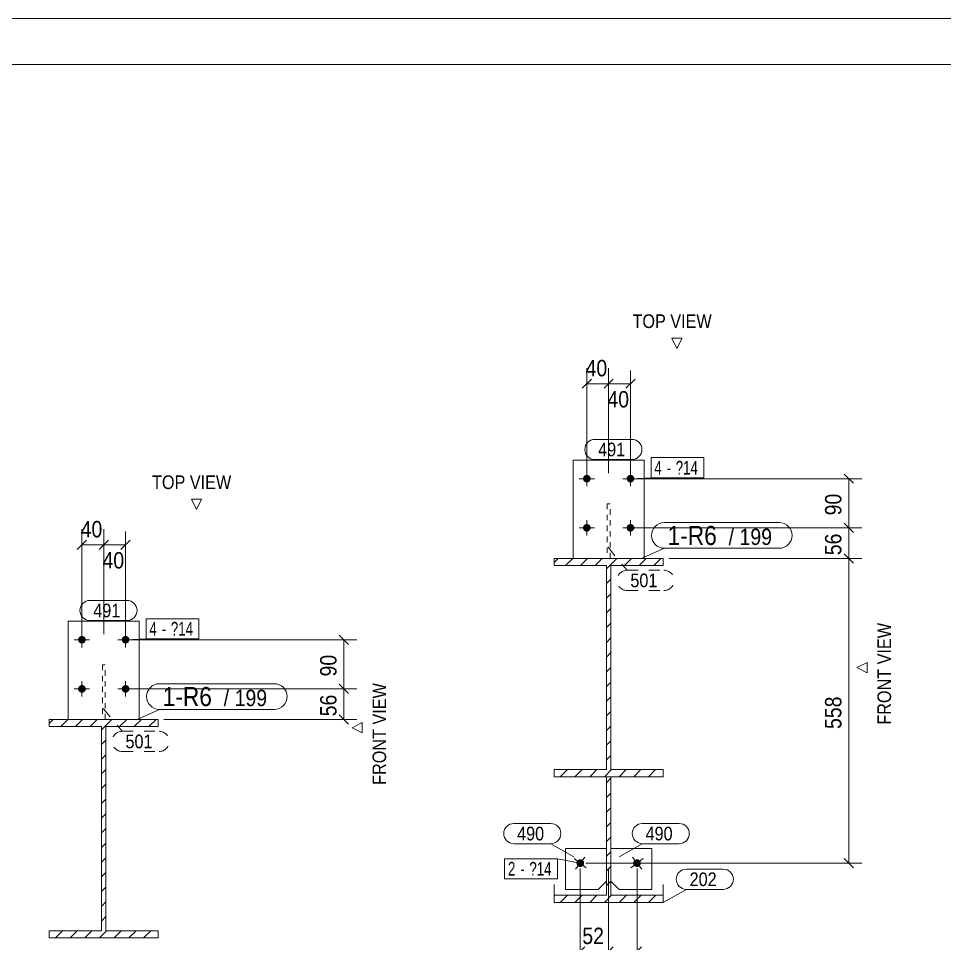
# Model space of a CAD drawing. Header units: millimetres. Extents: x 2 to 1174, y 1 to 825.
# Drawn here: x 275.6 to 445.3, y 91.3 to 260.7 of the extents above; entities that cross this region are included whole.
import ezdxf

# ---------------------------------------------------------------- set-up
doc = ezdxf.new("R2010")
doc.units = ezdxf.units.MM
for name, pattern in [('XKITLINE00', [0]), ('XKITLINE01', [4, 1, -1, 1, -1]), ('XKITLINE02', [4, 2, -2])]:
    doc.linetypes.add(name, pattern=pattern)
for name, color, linetype, lineweight in [('Bolt', 3, 'Continuous', 0), ('BoltMark', 7, 'Continuous', 0), ('Dimensions', 7, 'Continuous', 0), ('OtherObjectType', 7, 'Continuous', 0), ('Part', 2, 'Continuous', 0), ('PartMark', 7, 'Continuous', 0)]:
    doc.layers.add(name, color=color, linetype=linetype, lineweight=lineweight)
doc.styles.add('ARIAL', font='ARIAL.TTF')
doc.styles.add('ARIAL_NARROW', font='ARIALN.TTF')

# ---------------------------------------------------------------- blocks, each defined once
blk = doc.blocks.new('*A1')
at = {"layer": 'Part', "color": 7, "linetype": 'XKITLINE00', "lineweight": 0}
for p, q in [((281.26, 131.59), (281.99, 132.32)), ((283.38, 131.02), (284.68, 132.32)), ((286.07, 131.02), (287.37, 132.32)), ((288.77, 131.02), (290.07, 132.32)), ((290.86, 130.41), (292.76, 132.32)), ((294.16, 131.02), (295.46, 132.32)), ((296.85, 131.02), (298.15, 132.32)), ((299.55, 131.02), (300.85, 132.32)), ((290.86, 127.72), (291.66, 128.52)), ((290.86, 125.02), (291.66, 125.82)), ((290.86, 122.33), (291.66, 123.13)), ((290.86, 119.64), (291.66, 120.44)), ((290.86, 116.94), (291.66, 117.74)), ((290.86, 114.25), (291.66, 115.05)), ((290.86, 111.55), (291.66, 112.35)), ((290.86, 108.86), (291.66, 109.66)), ((290.86, 106.16), (291.66, 106.96)), ((290.86, 103.47), (291.66, 104.27)), ((290.86, 100.78), (291.66, 101.58)), ((290.86, 98.08), (291.66, 98.88)), ((290.86, 95.39), (291.66, 96.19)), ((282.4, 92.32), (283.7, 93.62)), ((285.09, 92.32), (286.39, 93.62)), ((287.79, 92.32), (289.09, 93.62)), ((290.48, 92.32), (291.78, 93.62)), ((293.17, 92.32), (294.47, 93.62)), ((295.87, 92.32), (297.17, 93.62)), ((298.56, 92.32), (299.86, 93.62))]:
    blk.add_line(p, q, dxfattribs=at)
blk = doc.blocks.new('*A4')
at = {"layer": 'Part', "color": 7, "linetype": 'XKITLINE00', "lineweight": 0}
for p, q in [((373.79, 161.09), (374.52, 161.82)), ((375.91, 160.52), (377.21, 161.82)), ((378.6, 160.52), (379.9, 161.82)), ((381.3, 160.52), (382.6, 161.82)), ((383.39, 159.92), (385.29, 161.82)), ((386.69, 160.52), (387.99, 161.82)), ((389.38, 160.52), (390.68, 161.82)), ((392.08, 160.52), (393.38, 161.82)), ((383.39, 157.22), (384.19, 158.02)), ((383.39, 154.53), (384.19, 155.33)), ((383.39, 151.83), (384.19, 152.63)), ((383.39, 149.14), (384.19, 149.94)), ((383.39, 146.44), (384.19, 147.24)), ((383.39, 143.75), (384.19, 144.55)), ((383.39, 141.06), (384.19, 141.86)), ((383.39, 138.36), (384.19, 139.16)), ((383.39, 135.67), (384.19, 136.47)), ((383.39, 132.97), (384.19, 133.77)), ((383.39, 130.28), (384.19, 131.08)), ((383.39, 127.59), (384.19, 128.39)), ((383.39, 124.89), (384.19, 125.69)), ((374.93, 121.82), (376.23, 123.12)), ((377.62, 121.82), (378.92, 123.12)), ((380.32, 121.82), (381.62, 123.12)), ((383.01, 121.82), (384.31, 123.12)), ((385.7, 121.82), (387, 123.12)), ((388.4, 121.82), (389.7, 123.12)), ((391.09, 121.82), (392.39, 123.12))]:
    blk.add_line(p, q, dxfattribs=at)
blk = doc.blocks.new('*A5')
at = {"layer": 'Part', "color": 7, "linetype": 'XKITLINE00', "lineweight": 0}
for p, q in [((383.39, 120.73), (384.19, 121.53)), ((383.39, 118.04), (384.19, 118.84)), ((383.39, 115.34), (384.19, 116.14)), ((383.39, 112.65), (384.19, 113.45)), ((383.39, 109.95), (384.19, 110.75)), ((383.39, 107.26), (384.19, 108.06)), ((383.39, 104.57), (384.19, 105.37)), ((383.39, 101.87), (384.19, 102.67)), ((374.93, 98.8), (376.25, 100.12)), ((377.62, 98.8), (378.95, 100.12)), ((380.32, 98.8), (381.64, 100.12)), ((383.01, 98.8), (384.33, 100.12)), ((385.7, 98.8), (387.03, 100.12)), ((388.4, 98.8), (389.72, 100.12)), ((391.09, 98.8), (392.42, 100.12))]:
    blk.add_line(p, q, dxfattribs=at)
blk = doc.blocks.new('*A158')
at = {"layer": 'Bolt'}
for points in [[(287.96, 146.88), (287.95, 146.85), (287.95, 146.82), (287.94, 146.78), (287.94, 146.75), (287.93, 146.72), (287.92, 146.68), (287.9, 146.65), (287.89, 146.62), (287.87, 146.59), (287.86, 146.56), (287.84, 146.53), (287.82, 146.5), (287.8, 146.47), (287.78, 146.45), (287.75, 146.42), (287.73, 146.4), (287.7, 146.38), (287.67, 146.36), (287.65, 146.34), (287.62, 146.32), (287.59, 146.3), (287.56, 146.29), (287.52, 146.27), (287.49, 146.26), (287.46, 146.25), (287.43, 146.24), (287.39, 146.23), (287.36, 146.23), (287.32, 146.22), (287.29, 146.22), (287.26, 146.22), (287.22, 146.22), (287.19, 146.22), (287.15, 146.23), (287.12, 146.23), (287.09, 146.24), (287.05, 146.25), (287.02, 146.26), (286.99, 146.27), (286.96, 146.29), (286.93, 146.3), (286.9, 146.32), (286.87, 146.34), (286.84, 146.36), (286.81, 146.38), (286.79, 146.4), (286.76, 146.42), (286.74, 146.45), (286.72, 146.47), (286.69, 146.5), (286.67, 146.53), (286.66, 146.56), (286.64, 146.59), (286.62, 146.62), (286.61, 146.65), (286.6, 146.68), (286.59, 146.72), (286.58, 146.75), (286.57, 146.78), (286.56, 146.82), (286.56, 146.85), (286.56, 146.88), (286.56, 146.92), (286.56, 146.95), (286.56, 146.99), (286.56, 147.02), (286.57, 147.05), (286.58, 147.09), (286.59, 147.12), (286.6, 147.15), (286.61, 147.19), (286.62, 147.22), (286.64, 147.25), (286.66, 147.28), (286.67, 147.31), (286.69, 147.34), (286.72, 147.36), (286.74, 147.39), (286.76, 147.41), (286.79, 147.44), (286.81, 147.46), (286.84, 147.48), (286.87, 147.5), (286.9, 147.52), (286.93, 147.54), (286.96, 147.55), (286.99, 147.56), (287.02, 147.58), (287.05, 147.59), (287.09, 147.6), (287.12, 147.6), (287.15, 147.61), (287.19, 147.61), (287.22, 147.62), (287.26, 147.62), (287.29, 147.62), (287.32, 147.61), (287.36, 147.61), (287.39, 147.6), (287.43, 147.6), (287.46, 147.59), (287.49, 147.58), (287.52, 147.56), (287.56, 147.55), (287.59, 147.54), (287.62, 147.52), (287.65, 147.5), (287.67, 147.48), (287.7, 147.46), (287.73, 147.44), (287.75, 147.41), (287.78, 147.39), (287.8, 147.36), (287.82, 147.34), (287.84, 147.31), (287.86, 147.28), (287.87, 147.25), (287.89, 147.22), (287.9, 147.19), (287.92, 147.15), (287.93, 147.12), (287.94, 147.09), (287.94, 147.05), (287.95, 147.02), (287.95, 146.99), (287.96, 146.95), (287.96, 146.92)], [(295.96, 146.88), (295.95, 146.85), (295.95, 146.82), (295.94, 146.78), (295.94, 146.75), (295.93, 146.72), (295.92, 146.68), (295.9, 146.65), (295.89, 146.62), (295.87, 146.59), (295.86, 146.56), (295.84, 146.53), (295.82, 146.5), (295.8, 146.47), (295.78, 146.45), (295.75, 146.42), (295.73, 146.4), (295.7, 146.38), (295.67, 146.36), (295.65, 146.34), (295.62, 146.32), (295.59, 146.3), (295.56, 146.29), (295.52, 146.27), (295.49, 146.26), (295.46, 146.25), (295.43, 146.24), (295.39, 146.23), (295.36, 146.23), (295.32, 146.22), (295.29, 146.22), (295.26, 146.22), (295.22, 146.22), (295.19, 146.22), (295.15, 146.23), (295.12, 146.23), (295.09, 146.24), (295.05, 146.25), (295.02, 146.26), (294.99, 146.27), (294.96, 146.29), (294.93, 146.3), (294.9, 146.32), (294.87, 146.34), (294.84, 146.36), (294.81, 146.38), (294.79, 146.4), (294.76, 146.42), (294.74, 146.45), (294.72, 146.47), (294.69, 146.5), (294.67, 146.53), (294.66, 146.56), (294.64, 146.59), (294.62, 146.62), (294.61, 146.65), (294.6, 146.68), (294.59, 146.72), (294.58, 146.75), (294.57, 146.78), (294.56, 146.82), (294.56, 146.85), (294.56, 146.88), (294.56, 146.92), (294.56, 146.95), (294.56, 146.99), (294.56, 147.02), (294.57, 147.05), (294.58, 147.09), (294.59, 147.12), (294.6, 147.15), (294.61, 147.19), (294.62, 147.22), (294.64, 147.25), (294.66, 147.28), (294.67, 147.31), (294.69, 147.34), (294.72, 147.36), (294.74, 147.39), (294.76, 147.41), (294.79, 147.44), (294.81, 147.46), (294.84, 147.48), (294.87, 147.5), (294.9, 147.52), (294.93, 147.54), (294.96, 147.55), (294.99, 147.56), (295.02, 147.58), (295.05, 147.59), (295.09, 147.6), (295.12, 147.6), (295.15, 147.61), (295.19, 147.61), (295.22, 147.62), (295.26, 147.62), (295.29, 147.62), (295.32, 147.61), (295.36, 147.61), (295.39, 147.6), (295.43, 147.6), (295.46, 147.59), (295.49, 147.58), (295.52, 147.56), (295.56, 147.55), (295.59, 147.54), (295.62, 147.52), (295.65, 147.5), (295.67, 147.48), (295.7, 147.46), (295.73, 147.44), (295.75, 147.41), (295.78, 147.39), (295.8, 147.36), (295.82, 147.34), (295.84, 147.31), (295.86, 147.28), (295.87, 147.25), (295.89, 147.22), (295.9, 147.19), (295.92, 147.15), (295.93, 147.12), (295.94, 147.09), (295.94, 147.05), (295.95, 147.02), (295.95, 146.99), (295.96, 146.95), (295.96, 146.92)], [(287.96, 137.88), (287.95, 137.85), (287.95, 137.82), (287.94, 137.78), (287.94, 137.75), (287.93, 137.72), (287.92, 137.68), (287.9, 137.65), (287.89, 137.62), (287.87, 137.59), (287.86, 137.56), (287.84, 137.53), (287.82, 137.5), (287.8, 137.47), (287.78, 137.45), (287.75, 137.42), (287.73, 137.4), (287.7, 137.38), (287.67, 137.36), (287.65, 137.34), (287.62, 137.32), (287.59, 137.3), (287.56, 137.29), (287.52, 137.27), (287.49, 137.26), (287.46, 137.25), (287.43, 137.24), (287.39, 137.23), (287.36, 137.23), (287.32, 137.22), (287.29, 137.22), (287.26, 137.22), (287.22, 137.22), (287.19, 137.22), (287.15, 137.23), (287.12, 137.23), (287.09, 137.24), (287.05, 137.25), (287.02, 137.26), (286.99, 137.27), (286.96, 137.29), (286.93, 137.3), (286.9, 137.32), (286.87, 137.34), (286.84, 137.36), (286.81, 137.38), (286.79, 137.4), (286.76, 137.42), (286.74, 137.45), (286.72, 137.47), (286.69, 137.5), (286.67, 137.53), (286.66, 137.56), (286.64, 137.59), (286.62, 137.62), (286.61, 137.65), (286.6, 137.68), (286.59, 137.72), (286.58, 137.75), (286.57, 137.78), (286.56, 137.82), (286.56, 137.85), (286.56, 137.88), (286.56, 137.92), (286.56, 137.95), (286.56, 137.99), (286.56, 138.02), (286.57, 138.05), (286.58, 138.09), (286.59, 138.12), (286.6, 138.15), (286.61, 138.19), (286.62, 138.22), (286.64, 138.25), (286.66, 138.28), (286.67, 138.31), (286.69, 138.34), (286.72, 138.36), (286.74, 138.39), (286.76, 138.41), (286.79, 138.44), (286.81, 138.46), (286.84, 138.48), (286.87, 138.5), (286.9, 138.52), (286.93, 138.54), (286.96, 138.55), (286.99, 138.56), (287.02, 138.58), (287.05, 138.59), (287.09, 138.6), (287.12, 138.6), (287.15, 138.61), (287.19, 138.61), (287.22, 138.62), (287.26, 138.62), (287.29, 138.62), (287.32, 138.61), (287.36, 138.61), (287.39, 138.6), (287.43, 138.6), (287.46, 138.59), (287.49, 138.58), (287.52, 138.56), (287.56, 138.55), (287.59, 138.54), (287.62, 138.52), (287.65, 138.5), (287.67, 138.48), (287.7, 138.46), (287.73, 138.44), (287.75, 138.41), (287.78, 138.39), (287.8, 138.36), (287.82, 138.34), (287.84, 138.31), (287.86, 138.28), (287.87, 138.25), (287.89, 138.22), (287.9, 138.19), (287.92, 138.15), (287.93, 138.12), (287.94, 138.09), (287.94, 138.05), (287.95, 138.02), (287.95, 137.99), (287.96, 137.95), (287.96, 137.92)], [(295.96, 137.88), (295.95, 137.85), (295.95, 137.82), (295.94, 137.78), (295.94, 137.75), (295.93, 137.72), (295.92, 137.68), (295.9, 137.65), (295.89, 137.62), (295.87, 137.59), (295.86, 137.56), (295.84, 137.53), (295.82, 137.5), (295.8, 137.47), (295.78, 137.45), (295.75, 137.42), (295.73, 137.4), (295.7, 137.38), (295.67, 137.36), (295.65, 137.34), (295.62, 137.32), (295.59, 137.3), (295.56, 137.29), (295.52, 137.27), (295.49, 137.26), (295.46, 137.25), (295.43, 137.24), (295.39, 137.23), (295.36, 137.23), (295.32, 137.22), (295.29, 137.22), (295.26, 137.22), (295.22, 137.22), (295.19, 137.22), (295.15, 137.23), (295.12, 137.23), (295.09, 137.24), (295.05, 137.25), (295.02, 137.26), (294.99, 137.27), (294.96, 137.29), (294.93, 137.3), (294.9, 137.32), (294.87, 137.34), (294.84, 137.36), (294.81, 137.38), (294.79, 137.4), (294.76, 137.42), (294.74, 137.45), (294.72, 137.47), (294.69, 137.5), (294.67, 137.53), (294.66, 137.56), (294.64, 137.59), (294.62, 137.62), (294.61, 137.65), (294.6, 137.68), (294.59, 137.72), (294.58, 137.75), (294.57, 137.78), (294.56, 137.82), (294.56, 137.85), (294.56, 137.88), (294.56, 137.92), (294.56, 137.95), (294.56, 137.99), (294.56, 138.02), (294.57, 138.05), (294.58, 138.09), (294.59, 138.12), (294.6, 138.15), (294.61, 138.19), (294.62, 138.22), (294.64, 138.25), (294.66, 138.28), (294.67, 138.31), (294.69, 138.34), (294.72, 138.36), (294.74, 138.39), (294.76, 138.41), (294.79, 138.44), (294.81, 138.46), (294.84, 138.48), (294.87, 138.5), (294.9, 138.52), (294.93, 138.54), (294.96, 138.55), (294.99, 138.56), (295.02, 138.58), (295.05, 138.59), (295.09, 138.6), (295.12, 138.6), (295.15, 138.61), (295.19, 138.61), (295.22, 138.62), (295.26, 138.62), (295.29, 138.62), (295.32, 138.61), (295.36, 138.61), (295.39, 138.6), (295.43, 138.6), (295.46, 138.59), (295.49, 138.58), (295.52, 138.56), (295.56, 138.55), (295.59, 138.54), (295.62, 138.52), (295.65, 138.5), (295.67, 138.48), (295.7, 138.46), (295.73, 138.44), (295.75, 138.41), (295.78, 138.39), (295.8, 138.36), (295.82, 138.34), (295.84, 138.31), (295.86, 138.28), (295.87, 138.25), (295.89, 138.22), (295.9, 138.19), (295.92, 138.15), (295.93, 138.12), (295.94, 138.09), (295.94, 138.05), (295.95, 138.02), (295.95, 137.99), (295.96, 137.95), (295.96, 137.92)]]:
    blk.add_hatch(color=3, dxfattribs=at).paths.add_polyline_path(points, flags=17)
at = {"layer": 'Bolt', "color": 3, "linetype": 'XKITLINE00', "lineweight": 0}
for p, q in [((287.26, 148.32), (287.26, 145.52)), ((295.26, 148.32), (295.26, 145.52)), ((288.66, 146.92), (285.86, 146.92)), ((296.66, 146.92), (293.86, 146.92)), ((287.26, 139.32), (287.26, 136.52)), ((295.26, 139.32), (295.26, 136.52)), ((288.66, 137.92), (285.86, 137.92)), ((296.66, 137.92), (293.86, 137.92))]:
    blk.add_line(p, q, dxfattribs=at)
blk = doc.blocks.new('*A159')
at = {"layer": 'Part', "color": 2, "linetype": 'XKITLINE00', "lineweight": 0}
for p, q in [((281.26, 131.02), (281.26, 132.32)), ((281.26, 132.32), (301.26, 132.32)), ((290.86, 131.02), (281.26, 131.02)), ((290.86, 93.62), (290.86, 131.02)), ((301.26, 131.02), (291.66, 131.02)), ((291.66, 131.02), (291.66, 93.62)), ((301.26, 132.32), (301.26, 131.02)), ((281.26, 92.32), (281.26, 93.62)), ((281.26, 93.62), (290.86, 93.62)), ((291.66, 93.62), (301.26, 93.62)), ((301.26, 93.62), (301.26, 92.32)), ((301.26, 92.32), (281.26, 92.32))]:
    blk.add_line(p, q, dxfattribs=at)
blk = doc.blocks.new('*A160')
at = {"layer": 'Part', "color": 7, "linetype": 'XKITLINE01', "lineweight": 0}
for p, q in [((291.51, 142.32), (291.01, 142.32)), ((291.01, 142.32), (291.01, 132.32)), ((291.51, 132.32), (291.51, 142.32)), ((291.01, 132.32), (291.51, 132.32))]:
    blk.add_line(p, q, dxfattribs=at)
blk = doc.blocks.new('*A161')
at = {"layer": 'Part', "color": 2, "linetype": 'XKITLINE00', "lineweight": 0}
for p, q in [((284.76, 132.32), (284.76, 150.32)), ((284.76, 150.32), (297.76, 150.32)), ((297.76, 150.32), (297.76, 132.32))]:
    blk.add_line(p, q, dxfattribs=at)
at = {"layer": 'Part', "color": 7, "linetype": 'XKITLINE01', "lineweight": 0}
blk.add_line((297.76, 132.32), (284.76, 132.32), dxfattribs=at)
blk = doc.blocks.new('*A178')
at = {"layer": 'Bolt'}
blk.add_hatch(color=3, dxfattribs=at).paths.add_polyline_path([(378.13, 105.46), (378.1, 105.49), (378.08, 105.51), (378.06, 105.54), (378.04, 105.56), (378.01, 105.59), (378, 105.62), (377.98, 105.65), (377.96, 105.68), (377.95, 105.71), (377.93, 105.74), (377.92, 105.77), (377.91, 105.81), (377.9, 105.84), (377.9, 105.87), (377.89, 105.91), (377.89, 105.94), (377.89, 105.98), (377.89, 106.01), (377.89, 106.04), (377.89, 106.08), (377.9, 106.11), (377.9, 106.15), (377.91, 106.18), (377.92, 106.21), (377.93, 106.24), (377.95, 106.28), (377.96, 106.31), (377.98, 106.34), (377.99, 106.37), (378.01, 106.4), (378.03, 106.42), (378.06, 106.45), (378.08, 106.48), (378.1, 106.5), (378.13, 106.52), (378.15, 106.54), (378.18, 106.57), (378.21, 106.58), (378.24, 106.6), (378.27, 106.62), (378.3, 106.63), (378.33, 106.65), (378.37, 106.66), (378.4, 106.67), (378.43, 106.68), (378.47, 106.68), (378.5, 106.69), (378.53, 106.69), (378.57, 106.69), (378.6, 106.69), (378.64, 106.69), (378.67, 106.69), (378.7, 106.68), (378.74, 106.68), (378.77, 106.67), (378.8, 106.66), (378.84, 106.65), (378.87, 106.63), (378.9, 106.62), (378.93, 106.6), (378.96, 106.59), (378.99, 106.57), (379.02, 106.55), (379.04, 106.52), (379.07, 106.5), (379.09, 106.48), (379.12, 106.45), (379.14, 106.43), (379.16, 106.4), (379.18, 106.37), (379.19, 106.34), (379.21, 106.31), (379.23, 106.28), (379.24, 106.25), (379.25, 106.21), (379.26, 106.18), (379.27, 106.15), (379.28, 106.11), (379.28, 106.08), (379.28, 106.05), (379.29, 106.01), (379.29, 105.98), (379.28, 105.94), (379.28, 105.91), (379.28, 105.88), (379.27, 105.84), (379.26, 105.81), (379.25, 105.78), (379.24, 105.74), (379.23, 105.71), (379.21, 105.68), (379.2, 105.65), (379.18, 105.62), (379.16, 105.59), (379.14, 105.56), (379.12, 105.54), (379.09, 105.51), (379.07, 105.49), (379.04, 105.46), (379.02, 105.44), (378.99, 105.42), (378.96, 105.4), (378.93, 105.39), (378.9, 105.37), (378.87, 105.35), (378.84, 105.34), (378.81, 105.33), (378.77, 105.32), (378.74, 105.31), (378.71, 105.3), (378.67, 105.3), (378.64, 105.3), (378.6, 105.29), (378.57, 105.29), (378.54, 105.3), (378.5, 105.3), (378.47, 105.3), (378.43, 105.31), (378.4, 105.32), (378.37, 105.33), (378.34, 105.34), (378.3, 105.35), (378.27, 105.37), (378.24, 105.38), (378.21, 105.4), (378.18, 105.42), (378.16, 105.44)], flags=17)
at = {"layer": 'Bolt', "color": 3, "linetype": 'XKITLINE00', "lineweight": 0}
for p, q in [((377.73, 104.89), (379.45, 107.1)), ((379.69, 105.13), (377.48, 106.85))]:
    blk.add_line(p, q, dxfattribs=at)
blk = doc.blocks.new('*A179')
at = {"layer": 'Bolt'}
blk.add_hatch(color=3, dxfattribs=at).paths.add_polyline_path([(388.58, 106.57), (388.61, 106.59), (388.64, 106.6), (388.67, 106.62), (388.7, 106.63), (388.74, 106.65), (388.77, 106.66), (388.8, 106.67), (388.83, 106.68), (388.87, 106.68), (388.9, 106.69), (388.94, 106.69), (388.97, 106.69), (389, 106.69), (389.04, 106.69), (389.07, 106.69), (389.11, 106.68), (389.14, 106.68), (389.17, 106.67), (389.21, 106.66), (389.24, 106.65), (389.27, 106.63), (389.3, 106.62), (389.33, 106.6), (389.36, 106.58), (389.39, 106.57), (389.42, 106.54), (389.44, 106.52), (389.47, 106.5), (389.49, 106.48), (389.52, 106.45), (389.54, 106.42), (389.56, 106.4), (389.58, 106.37), (389.6, 106.34), (389.61, 106.31), (389.63, 106.28), (389.64, 106.24), (389.65, 106.21), (389.66, 106.18), (389.67, 106.15), (389.68, 106.11), (389.68, 106.08), (389.68, 106.04), (389.69, 106.01), (389.69, 105.98), (389.68, 105.94), (389.68, 105.91), (389.68, 105.87), (389.67, 105.84), (389.66, 105.81), (389.65, 105.77), (389.64, 105.74), (389.63, 105.71), (389.61, 105.68), (389.59, 105.65), (389.58, 105.62), (389.56, 105.59), (389.54, 105.56), (389.52, 105.54), (389.49, 105.51), (389.47, 105.49), (389.44, 105.46), (389.42, 105.44), (389.39, 105.42), (389.36, 105.4), (389.33, 105.38), (389.3, 105.37), (389.27, 105.35), (389.24, 105.34), (389.2, 105.33), (389.17, 105.32), (389.14, 105.31), (389.1, 105.3), (389.07, 105.3), (389.04, 105.3), (389, 105.29), (388.97, 105.29), (388.93, 105.3), (388.9, 105.3), (388.87, 105.3), (388.83, 105.31), (388.8, 105.32), (388.77, 105.33), (388.73, 105.34), (388.7, 105.35), (388.67, 105.37), (388.64, 105.39), (388.61, 105.4), (388.58, 105.42), (388.55, 105.44), (388.53, 105.46), (388.5, 105.49), (388.48, 105.51), (388.46, 105.54), (388.43, 105.56), (388.41, 105.59), (388.39, 105.62), (388.38, 105.65), (388.36, 105.68), (388.35, 105.71), (388.33, 105.74), (388.32, 105.78), (388.31, 105.81), (388.3, 105.84), (388.3, 105.88), (388.29, 105.91), (388.29, 105.94), (388.29, 105.98), (388.29, 106.01), (388.29, 106.05), (388.29, 106.08), (388.3, 106.11), (388.3, 106.15), (388.31, 106.18), (388.32, 106.21), (388.33, 106.25), (388.35, 106.28), (388.36, 106.31), (388.38, 106.34), (388.4, 106.37), (388.41, 106.4), (388.44, 106.43), (388.46, 106.45), (388.48, 106.48), (388.5, 106.5), (388.53, 106.52), (388.56, 106.55)], flags=17)
at = {"layer": 'Bolt', "color": 3, "linetype": 'XKITLINE00', "lineweight": 0}
for p, q in [((388.13, 107.1), (389.85, 104.89)), ((387.88, 105.13), (390.09, 106.85))]:
    blk.add_line(p, q, dxfattribs=at)
blk = doc.blocks.new('*A180')
at = {"layer": 'Bolt'}
for points in [[(380.49, 176.39), (380.48, 176.35), (380.48, 176.32), (380.47, 176.29), (380.47, 176.25), (380.46, 176.22), (380.45, 176.19), (380.43, 176.15), (380.42, 176.12), (380.4, 176.09), (380.39, 176.06), (380.37, 176.03), (380.35, 176), (380.33, 175.98), (380.3, 175.95), (380.28, 175.93), (380.26, 175.9), (380.23, 175.88), (380.2, 175.86), (380.18, 175.84), (380.15, 175.82), (380.12, 175.8), (380.09, 175.79), (380.05, 175.78), (380.02, 175.76), (379.99, 175.75), (379.96, 175.74), (379.92, 175.74), (379.89, 175.73), (379.85, 175.73), (379.82, 175.72), (379.79, 175.72), (379.75, 175.72), (379.72, 175.73), (379.68, 175.73), (379.65, 175.74), (379.62, 175.74), (379.58, 175.75), (379.55, 175.76), (379.52, 175.78), (379.49, 175.79), (379.46, 175.8), (379.43, 175.82), (379.4, 175.84), (379.37, 175.86), (379.34, 175.88), (379.32, 175.9), (379.29, 175.93), (379.27, 175.95), (379.25, 175.98), (379.22, 176), (379.2, 176.03), (379.19, 176.06), (379.17, 176.09), (379.15, 176.12), (379.14, 176.15), (379.13, 176.19), (379.12, 176.22), (379.11, 176.25), (379.1, 176.29), (379.09, 176.32), (379.09, 176.35), (379.09, 176.39), (379.09, 176.42), (379.09, 176.46), (379.09, 176.49), (379.09, 176.52), (379.1, 176.56), (379.11, 176.59), (379.12, 176.63), (379.13, 176.66), (379.14, 176.69), (379.15, 176.72), (379.17, 176.75), (379.19, 176.78), (379.2, 176.81), (379.22, 176.84), (379.25, 176.87), (379.27, 176.89), (379.29, 176.92), (379.32, 176.94), (379.34, 176.96), (379.37, 176.98), (379.4, 177), (379.43, 177.02), (379.46, 177.04), (379.49, 177.05), (379.52, 177.07), (379.55, 177.08), (379.58, 177.09), (379.62, 177.1), (379.65, 177.11), (379.68, 177.11), (379.72, 177.12), (379.75, 177.12), (379.79, 177.12), (379.82, 177.12), (379.85, 177.12), (379.89, 177.11), (379.92, 177.11), (379.96, 177.1), (379.99, 177.09), (380.02, 177.08), (380.05, 177.07), (380.09, 177.05), (380.12, 177.04), (380.15, 177.02), (380.18, 177), (380.2, 176.98), (380.23, 176.96), (380.26, 176.94), (380.28, 176.92), (380.3, 176.89), (380.33, 176.87), (380.35, 176.84), (380.37, 176.81), (380.39, 176.78), (380.4, 176.75), (380.42, 176.72), (380.43, 176.69), (380.45, 176.66), (380.46, 176.63), (380.47, 176.59), (380.47, 176.56), (380.48, 176.52), (380.48, 176.49), (380.49, 176.46), (380.49, 176.42)], [(388.49, 176.39), (388.48, 176.35), (388.48, 176.32), (388.47, 176.29), (388.47, 176.25), (388.46, 176.22), (388.45, 176.19), (388.43, 176.15), (388.42, 176.12), (388.4, 176.09), (388.39, 176.06), (388.37, 176.03), (388.35, 176), (388.33, 175.98), (388.3, 175.95), (388.28, 175.93), (388.26, 175.9), (388.23, 175.88), (388.2, 175.86), (388.18, 175.84), (388.15, 175.82), (388.12, 175.8), (388.09, 175.79), (388.05, 175.78), (388.02, 175.76), (387.99, 175.75), (387.96, 175.74), (387.92, 175.74), (387.89, 175.73), (387.85, 175.73), (387.82, 175.72), (387.79, 175.72), (387.75, 175.72), (387.72, 175.73), (387.68, 175.73), (387.65, 175.74), (387.62, 175.74), (387.58, 175.75), (387.55, 175.76), (387.52, 175.78), (387.49, 175.79), (387.46, 175.8), (387.43, 175.82), (387.4, 175.84), (387.37, 175.86), (387.34, 175.88), (387.32, 175.9), (387.29, 175.93), (387.27, 175.95), (387.25, 175.98), (387.22, 176), (387.2, 176.03), (387.19, 176.06), (387.17, 176.09), (387.15, 176.12), (387.14, 176.15), (387.13, 176.19), (387.12, 176.22), (387.11, 176.25), (387.1, 176.29), (387.09, 176.32), (387.09, 176.35), (387.09, 176.39), (387.09, 176.42), (387.09, 176.46), (387.09, 176.49), (387.09, 176.52), (387.1, 176.56), (387.11, 176.59), (387.12, 176.63), (387.13, 176.66), (387.14, 176.69), (387.15, 176.72), (387.17, 176.75), (387.19, 176.78), (387.2, 176.81), (387.22, 176.84), (387.25, 176.87), (387.27, 176.89), (387.29, 176.92), (387.32, 176.94), (387.34, 176.96), (387.37, 176.98), (387.4, 177), (387.43, 177.02), (387.46, 177.04), (387.49, 177.05), (387.52, 177.07), (387.55, 177.08), (387.58, 177.09), (387.62, 177.1), (387.65, 177.11), (387.68, 177.11), (387.72, 177.12), (387.75, 177.12), (387.79, 177.12), (387.82, 177.12), (387.85, 177.12), (387.89, 177.11), (387.92, 177.11), (387.96, 177.1), (387.99, 177.09), (388.02, 177.08), (388.05, 177.07), (388.09, 177.05), (388.12, 177.04), (388.15, 177.02), (388.18, 177), (388.2, 176.98), (388.23, 176.96), (388.26, 176.94), (388.28, 176.92), (388.3, 176.89), (388.33, 176.87), (388.35, 176.84), (388.37, 176.81), (388.39, 176.78), (388.4, 176.75), (388.42, 176.72), (388.43, 176.69), (388.45, 176.66), (388.46, 176.63), (388.47, 176.59), (388.47, 176.56), (388.48, 176.52), (388.48, 176.49), (388.49, 176.46), (388.49, 176.42)], [(380.49, 167.39), (380.48, 167.35), (380.48, 167.32), (380.47, 167.29), (380.47, 167.25), (380.46, 167.22), (380.45, 167.19), (380.43, 167.15), (380.42, 167.12), (380.4, 167.09), (380.39, 167.06), (380.37, 167.03), (380.35, 167), (380.33, 166.98), (380.3, 166.95), (380.28, 166.93), (380.26, 166.9), (380.23, 166.88), (380.2, 166.86), (380.18, 166.84), (380.15, 166.82), (380.12, 166.8), (380.09, 166.79), (380.05, 166.78), (380.02, 166.76), (379.99, 166.75), (379.96, 166.74), (379.92, 166.74), (379.89, 166.73), (379.85, 166.73), (379.82, 166.72), (379.79, 166.72), (379.75, 166.72), (379.72, 166.73), (379.68, 166.73), (379.65, 166.74), (379.62, 166.74), (379.58, 166.75), (379.55, 166.76), (379.52, 166.78), (379.49, 166.79), (379.46, 166.8), (379.43, 166.82), (379.4, 166.84), (379.37, 166.86), (379.34, 166.88), (379.32, 166.9), (379.29, 166.93), (379.27, 166.95), (379.25, 166.98), (379.22, 167), (379.2, 167.03), (379.19, 167.06), (379.17, 167.09), (379.15, 167.12), (379.14, 167.15), (379.13, 167.19), (379.12, 167.22), (379.11, 167.25), (379.1, 167.29), (379.09, 167.32), (379.09, 167.35), (379.09, 167.39), (379.09, 167.42), (379.09, 167.46), (379.09, 167.49), (379.09, 167.52), (379.1, 167.56), (379.11, 167.59), (379.12, 167.63), (379.13, 167.66), (379.14, 167.69), (379.15, 167.72), (379.17, 167.75), (379.19, 167.78), (379.2, 167.81), (379.22, 167.84), (379.25, 167.87), (379.27, 167.89), (379.29, 167.92), (379.32, 167.94), (379.34, 167.96), (379.37, 167.98), (379.4, 168), (379.43, 168.02), (379.46, 168.04), (379.49, 168.05), (379.52, 168.07), (379.55, 168.08), (379.58, 168.09), (379.62, 168.1), (379.65, 168.11), (379.68, 168.11), (379.72, 168.12), (379.75, 168.12), (379.79, 168.12), (379.82, 168.12), (379.85, 168.12), (379.89, 168.11), (379.92, 168.11), (379.96, 168.1), (379.99, 168.09), (380.02, 168.08), (380.05, 168.07), (380.09, 168.05), (380.12, 168.04), (380.15, 168.02), (380.18, 168), (380.2, 167.98), (380.23, 167.96), (380.26, 167.94), (380.28, 167.92), (380.3, 167.89), (380.33, 167.87), (380.35, 167.84), (380.37, 167.81), (380.39, 167.78), (380.4, 167.75), (380.42, 167.72), (380.43, 167.69), (380.45, 167.66), (380.46, 167.63), (380.47, 167.59), (380.47, 167.56), (380.48, 167.52), (380.48, 167.49), (380.49, 167.46), (380.49, 167.42)], [(388.49, 167.39), (388.48, 167.35), (388.48, 167.32), (388.47, 167.29), (388.47, 167.25), (388.46, 167.22), (388.45, 167.19), (388.43, 167.15), (388.42, 167.12), (388.4, 167.09), (388.39, 167.06), (388.37, 167.03), (388.35, 167), (388.33, 166.98), (388.3, 166.95), (388.28, 166.93), (388.26, 166.9), (388.23, 166.88), (388.2, 166.86), (388.18, 166.84), (388.15, 166.82), (388.12, 166.8), (388.09, 166.79), (388.05, 166.78), (388.02, 166.76), (387.99, 166.75), (387.96, 166.74), (387.92, 166.74), (387.89, 166.73), (387.85, 166.73), (387.82, 166.72), (387.79, 166.72), (387.75, 166.72), (387.72, 166.73), (387.68, 166.73), (387.65, 166.74), (387.62, 166.74), (387.58, 166.75), (387.55, 166.76), (387.52, 166.78), (387.49, 166.79), (387.46, 166.8), (387.43, 166.82), (387.4, 166.84), (387.37, 166.86), (387.34, 166.88), (387.32, 166.9), (387.29, 166.93), (387.27, 166.95), (387.25, 166.98), (387.22, 167), (387.2, 167.03), (387.19, 167.06), (387.17, 167.09), (387.15, 167.12), (387.14, 167.15), (387.13, 167.19), (387.12, 167.22), (387.11, 167.25), (387.1, 167.29), (387.09, 167.32), (387.09, 167.35), (387.09, 167.39), (387.09, 167.42), (387.09, 167.46), (387.09, 167.49), (387.09, 167.52), (387.1, 167.56), (387.11, 167.59), (387.12, 167.63), (387.13, 167.66), (387.14, 167.69), (387.15, 167.72), (387.17, 167.75), (387.19, 167.78), (387.2, 167.81), (387.22, 167.84), (387.25, 167.87), (387.27, 167.89), (387.29, 167.92), (387.32, 167.94), (387.34, 167.96), (387.37, 167.98), (387.4, 168), (387.43, 168.02), (387.46, 168.04), (387.49, 168.05), (387.52, 168.07), (387.55, 168.08), (387.58, 168.09), (387.62, 168.1), (387.65, 168.11), (387.68, 168.11), (387.72, 168.12), (387.75, 168.12), (387.79, 168.12), (387.82, 168.12), (387.85, 168.12), (387.89, 168.11), (387.92, 168.11), (387.96, 168.1), (387.99, 168.09), (388.02, 168.08), (388.05, 168.07), (388.09, 168.05), (388.12, 168.04), (388.15, 168.02), (388.18, 168), (388.2, 167.98), (388.23, 167.96), (388.26, 167.94), (388.28, 167.92), (388.3, 167.89), (388.33, 167.87), (388.35, 167.84), (388.37, 167.81), (388.39, 167.78), (388.4, 167.75), (388.42, 167.72), (388.43, 167.69), (388.45, 167.66), (388.46, 167.63), (388.47, 167.59), (388.47, 167.56), (388.48, 167.52), (388.48, 167.49), (388.49, 167.46), (388.49, 167.42)]]:
    blk.add_hatch(color=3, dxfattribs=at).paths.add_polyline_path(points, flags=17)
at = {"layer": 'Bolt', "color": 3, "linetype": 'XKITLINE00', "lineweight": 0}
for p, q in [((379.79, 177.82), (379.79, 175.02)), ((387.79, 177.82), (387.79, 175.02)), ((381.19, 176.42), (378.39, 176.42)), ((389.19, 176.42), (386.39, 176.42)), ((379.79, 168.82), (379.79, 166.02)), ((387.79, 168.82), (387.79, 166.02)), ((381.19, 167.42), (378.39, 167.42)), ((389.19, 167.42), (386.39, 167.42))]:
    blk.add_line(p, q, dxfattribs=at)
blk = doc.blocks.new('*A181')
at = {"layer": 'Part', "color": 2, "linetype": 'XKITLINE00', "lineweight": 0}
for p, q in [((373.79, 160.52), (373.79, 161.82)), ((373.79, 161.82), (393.79, 161.82)), ((393.79, 161.82), (393.79, 160.52)), ((383.39, 160.52), (373.79, 160.52)), ((383.39, 123.12), (383.39, 160.52)), ((393.79, 160.52), (384.19, 160.52)), ((384.19, 160.52), (384.19, 123.12)), ((373.79, 121.82), (373.79, 123.12)), ((373.79, 123.12), (383.39, 123.12)), ((384.19, 123.12), (393.79, 123.12)), ((393.79, 123.12), (393.79, 121.82)), ((393.79, 121.82), (373.79, 121.82))]:
    blk.add_line(p, q, dxfattribs=at)
blk = doc.blocks.new('*A182')
at = {"layer": 'Part', "color": 2, "linetype": 'XKITLINE00', "lineweight": 0}
for p, q in [((383.39, 108.69), (375.89, 108.69)), ((375.89, 108.69), (375.89, 101.19)), ((381.89, 101.19), (383.39, 102.69)), ((375.89, 101.19), (381.89, 101.19))]:
    blk.add_line(p, q, dxfattribs=at)
at = {"layer": 'Part', "color": 7, "linetype": 'XKITLINE01', "lineweight": 0}
blk.add_line((383.39, 102.69), (383.39, 108.69), dxfattribs=at)
blk = doc.blocks.new('*A183')
at = {"layer": 'Part', "color": 2, "linetype": 'XKITLINE00', "lineweight": 0}
for p, q in [((384.19, 108.69), (391.69, 108.69)), ((391.69, 108.69), (391.69, 101.19)), ((385.69, 101.19), (384.19, 102.69)), ((391.69, 101.19), (385.69, 101.19))]:
    blk.add_line(p, q, dxfattribs=at)
at = {"layer": 'Part', "color": 7, "linetype": 'XKITLINE01', "lineweight": 0}
blk.add_line((384.19, 102.69), (384.19, 108.69), dxfattribs=at)
blk = doc.blocks.new('*A184')
at = {"layer": 'Part', "color": 7, "linetype": 'XKITLINE01', "lineweight": 0}
for p, q in [((384.04, 171.82), (383.54, 171.82)), ((383.54, 171.82), (383.54, 161.82)), ((384.04, 161.82), (384.04, 171.82)), ((383.54, 161.82), (384.04, 161.82))]:
    blk.add_line(p, q, dxfattribs=at)
blk = doc.blocks.new('*A185')
at = {"layer": 'Part', "color": 2, "linetype": 'XKITLINE00', "lineweight": 0}
for p, q in [((377.29, 161.82), (377.29, 179.82)), ((377.29, 179.82), (390.29, 179.82)), ((390.29, 179.82), (390.29, 161.82))]:
    blk.add_line(p, q, dxfattribs=at)
at = {"layer": 'Part', "color": 7, "linetype": 'XKITLINE01', "lineweight": 0}
blk.add_line((390.29, 161.82), (377.29, 161.82), dxfattribs=at)
blk = doc.blocks.new('*A186')
at = {"layer": 'Part', "color": 2, "linetype": 'XKITLINE00', "lineweight": 0}
for p, q in [((383.39, 100.12), (383.39, 121.82)), ((383.39, 121.82), (384.19, 121.82)), ((384.19, 121.82), (384.19, 121.82)), ((384.19, 121.82), (384.19, 100.12)), ((373.79, 98.8), (373.79, 102.07)), ((393.79, 102.07), (393.79, 98.8)), ((373.79, 100.12), (383.39, 100.12)), ((384.19, 100.12), (393.79, 100.12)), ((393.79, 98.8), (373.79, 98.8))]:
    blk.add_line(p, q, dxfattribs=at)
blk = doc.blocks.new('*A205')
at = {"layer": 'Dimensions', "color": 7, "linetype": 'XKITLINE00', "lineweight": 0}
blk.add_line((60.45, 260.71), (1043.61, 260.71), dxfattribs=at)
blk = doc.blocks.new('*A209')
at = {"layer": 'Dimensions', "color": 7, "linetype": 'XKITLINE00', "lineweight": 0}
blk.add_line((60.45, 252.26), (1037.1, 252.26), dxfattribs=at)
blk = doc.blocks.new('*A372')
at = {"layer": 'Dimensions', "color": 7, "linetype": 'XKITLINE00', "lineweight": 0}
for p, q in [((296.26, 137.92), (337.66, 137.92)), ((334.41, 138.77), (336.1, 137.07)), ((335.26, 132.32), (335.26, 137.92)), ((334.41, 133.17), (336.1, 131.47)), ((302.26, 132.32), (337.66, 132.32))]:
    blk.add_line(p, q, dxfattribs=at)
at = {"layer": 'Dimensions', "color": 3}
for p in [(335.26, 137.92), (335.26, 132.32)]:
    blk.add_point(p, dxfattribs=at)
at = {"layer": 'Dimensions', "color": 3, "style": 'ARIAL', "width": 0.85}
blk.add_text('56', height=3, rotation=90.0002, dxfattribs=at).set_placement((333.91, 132.89))
blk = doc.blocks.new('*A373')
at = {"layer": 'Dimensions', "color": 7, "linetype": 'XKITLINE00', "lineweight": 0}
for p, q in [((334.41, 147.77), (336.1, 146.07)), ((296.26, 146.92), (337.66, 146.92)), ((335.26, 137.92), (335.26, 146.92)), ((296.26, 137.92), (337.66, 137.92)), ((334.41, 138.77), (336.1, 137.07))]:
    blk.add_line(p, q, dxfattribs=at)
at = {"layer": 'Dimensions', "color": 3}
for p in [(335.26, 146.92), (335.26, 137.92)]:
    blk.add_point(p, dxfattribs=at)
at = {"layer": 'Dimensions', "color": 3, "style": 'ARIAL', "width": 0.85}
blk.add_text('90', height=3, rotation=90.0002, dxfattribs=at).set_placement((333.91, 140.19))
blk = doc.blocks.new('*A374')
at = {"layer": 'Dimensions', "color": 7, "linetype": 'XKITLINE00', "lineweight": 0}
for p, q in [((287.26, 147.92), (287.26, 167.17)), ((291.26, 147.92), (291.26, 167.17)), ((288.1, 165.17), (286.41, 163.47)), ((292.1, 165.17), (290.41, 163.47)), ((287.26, 164.32), (291.26, 164.32))]:
    blk.add_line(p, q, dxfattribs=at)
at = {"layer": 'Dimensions', "color": 3}
for p in [(287.26, 164.32), (291.26, 164.32)]:
    blk.add_point(p, dxfattribs=at)
at = {"layer": 'Dimensions', "color": 3, "style": 'ARIAL', "width": 0.85}
blk.add_text('40', height=3, dxfattribs=at).set_placement((287.03, 165.67))
blk = doc.blocks.new('*A375')
at = {"layer": 'Dimensions', "color": 7, "linetype": 'XKITLINE00', "lineweight": 0}
for p, q in [((291.26, 147.92), (291.26, 166.72)), ((295.26, 147.92), (295.26, 166.72)), ((292.1, 165.17), (290.41, 163.47)), ((296.1, 165.17), (294.41, 163.47)), ((291.26, 164.32), (295.26, 164.32))]:
    blk.add_line(p, q, dxfattribs=at)
at = {"layer": 'Dimensions', "color": 3}
for p in [(291.26, 164.32), (295.26, 164.32)]:
    blk.add_point(p, dxfattribs=at)
at = {"layer": 'Dimensions', "color": 3, "style": 'ARIAL', "width": 0.85}
blk.add_text('40', height=3, dxfattribs=at).set_placement((291.03, 159.97))
blk = doc.blocks.new('*A376')
at = {"layer": 'BoltMark', "color": 7, "linetype": 'XKITLINE00', "lineweight": 0}
for p, q in [((299.02, 150.77), (308.71, 150.77)), ((299.02, 147.07), (299.02, 150.77)), ((308.71, 147.07), (308.71, 150.77)), ((295.26, 146.92), (299.02, 147.07)), ((299.02, 147.07), (308.71, 147.07))]:
    blk.add_line(p, q, dxfattribs=at)
at = {"layer": 'BoltMark', "color": 3, "style": 'ARIAL_NARROW', "width": 0.85}
for s, p in [('4', (299.62, 147.67)), ('?14', (303.55, 147.67)), ('-', (301.89, 147.67))]:
    blk.add_text(s, height=2.5, dxfattribs=at).set_placement(p)
blk = doc.blocks.new('*A377')
at = {"layer": 'PartMark', "color": 7, "linetype": 'XKITLINE00', "lineweight": 0}
for p, q in [((288.74, 154.12), (295.51, 154.12)), ((288.74, 150.42), (295.51, 150.42))]:
    blk.add_line(p, q, dxfattribs=at)
for centre, start, end in [((288.74, 152.27), 90, 270), ((295.51, 152.27), 270, 90)]:
    blk.add_arc(centre, 1.85, start, end, dxfattribs=at)
at = {"layer": 'PartMark', "color": 3, "style": 'ARIAL', "width": 0.85}
blk.add_text('491', height=2.5, dxfattribs=at).set_placement((289.34, 151.02))
blk = doc.blocks.new('*A378')
at = {"layer": 'PartMark', "color": 7, "linetype": 'XKITLINE02', "lineweight": 0}
for p, q in [((291.14, 134.35), (294.64, 130.14)), ((294.64, 130.14), (301.4, 130.14)), ((294.64, 126.44), (301.4, 126.44))]:
    blk.add_line(p, q, dxfattribs=at)
for centre, start, end in [((294.64, 128.29), 90, 270), ((301.4, 128.29), 270, 90)]:
    blk.add_arc(centre, 1.85, start, end, dxfattribs=at)
at = {"layer": 'PartMark', "color": 3, "style": 'ARIAL', "width": 0.85}
blk.add_text('501', height=2.5, dxfattribs=at).set_placement((295.24, 127.04))
blk = doc.blocks.new('*A379')
at = {"layer": 'PartMark', "color": 7, "linetype": 'XKITLINE00', "lineweight": 0}
for p, q in [((301.47, 138.86), (322.52, 138.86)), ((297.23, 132.27), (301.47, 134.16)), ((301.47, 134.16), (322.52, 134.16))]:
    blk.add_line(p, q, dxfattribs=at)
for centre, start, end in [((301.47, 136.51), 90, 270), ((322.52, 136.51), 270, 90)]:
    blk.add_arc(centre, 2.35, start, end, dxfattribs=at)
at = {"layer": 'PartMark', "color": 1, "style": 'ARIAL', "width": 0.85}
blk.add_text('1-R6', height=3.5, dxfattribs=at).set_placement((302.07, 134.76))
at = {"layer": 'PartMark', "color": 3, "style": 'ARIAL', "width": 0.85}
for s, p in [('/', (313.24, 134.76)), ('199', (315.25, 134.76))]:
    blk.add_text(s, height=3, dxfattribs=at).set_placement(p)
blk = doc.blocks.new('*A380')
at = {"layer": 'OtherObjectType', "color": 7, "linetype": 'XKITLINE00', "lineweight": 0}
for p, q in [((308.26, 170.77), (307.32, 172.64)), ((307.32, 172.64), (309.19, 172.64)), ((309.19, 172.64), (308.26, 170.77)), ((308.26, 170.77), (308.26, 170.77)), ((336.76, 130.79), (338.63, 131.73)), ((338.63, 129.86), (336.76, 130.79)), ((336.76, 130.79), (336.76, 130.79)), ((338.63, 131.73), (338.63, 129.86)), ((309.17, 86.07), (316.59, 86.07))]:
    blk.add_line(p, q, dxfattribs=at)
at = {"layer": 'OtherObjectType', "color": 7, "style": 'ARIAL', "width": 0.85}
for s, p in [('TOP VIEW', (300.11, 174.52)), ('D', (309.17, 86.82)), ('D', (314.19, 86.82)), ('-', (312.33, 86.82))]:
    blk.add_text(s, height=2.5, dxfattribs=at).set_placement(p)
blk.add_text('FRONT VIEW', height=2.5, rotation=90, dxfattribs=at).set_placement((343.01, 120.33))
blk = doc.blocks.new('*A411')
at = {"layer": 'Dimensions', "color": 7, "linetype": 'XKITLINE00', "lineweight": 0}
for p, q in [((394.79, 161.82), (430.19, 161.82)), ((426.94, 162.67), (428.63, 160.97)), ((427.79, 105.99), (427.79, 161.82)), ((379.59, 105.99), (430.19, 105.99)), ((426.94, 106.84), (428.63, 105.15))]:
    blk.add_line(p, q, dxfattribs=at)
at = {"layer": 'Dimensions', "color": 3}
for p in [(427.79, 161.82), (427.79, 105.99)]:
    blk.add_point(p, dxfattribs=at)
at = {"layer": 'Dimensions', "color": 3, "style": 'ARIAL', "width": 0.85}
blk.add_text('558', height=3, rotation=90.0002, dxfattribs=at).set_placement((426.44, 130.57))
blk = doc.blocks.new('*A412')
at = {"layer": 'Dimensions', "color": 7, "linetype": 'XKITLINE00', "lineweight": 0}
for p, q in [((426.94, 168.27), (428.63, 166.57)), ((388.79, 167.42), (430.19, 167.42)), ((427.79, 161.82), (427.79, 167.42)), ((394.79, 161.82), (430.19, 161.82)), ((426.94, 162.67), (428.63, 160.97))]:
    blk.add_line(p, q, dxfattribs=at)
at = {"layer": 'Dimensions', "color": 3}
for p in [(427.79, 167.42), (427.79, 161.82)]:
    blk.add_point(p, dxfattribs=at)
at = {"layer": 'Dimensions', "color": 3, "style": 'ARIAL', "width": 0.85}
blk.add_text('56', height=3, rotation=90.0002, dxfattribs=at).set_placement((426.44, 162.4))
blk = doc.blocks.new('*A413')
at = {"layer": 'Dimensions', "color": 7, "linetype": 'XKITLINE00', "lineweight": 0}
for p, q in [((426.94, 177.27), (428.63, 175.57)), ((388.79, 176.42), (430.19, 176.42)), ((427.79, 167.42), (427.79, 176.42)), ((426.94, 168.27), (428.63, 166.57)), ((388.79, 167.42), (430.19, 167.42))]:
    blk.add_line(p, q, dxfattribs=at)
at = {"layer": 'Dimensions', "color": 3}
for p in [(427.79, 176.42), (427.79, 167.42)]:
    blk.add_point(p, dxfattribs=at)
at = {"layer": 'Dimensions', "color": 3, "style": 'ARIAL', "width": 0.85}
blk.add_text('90', height=3, rotation=90.0002, dxfattribs=at).set_placement((426.44, 169.7))
blk = doc.blocks.new('*A414')
at = {"layer": 'Dimensions', "color": 7, "linetype": 'XKITLINE00', "lineweight": 0}
for p, q in [((378.59, 104.99), (378.59, 87.42)), ((383.79, 104.99), (383.79, 87.42)), ((379.43, 90.67), (377.74, 88.97)), ((384.63, 90.67), (382.94, 88.97)), ((378.59, 89.82), (383.79, 89.82))]:
    blk.add_line(p, q, dxfattribs=at)
at = {"layer": 'Dimensions', "color": 3}
for p in [(378.59, 89.82), (383.79, 89.82)]:
    blk.add_point(p, dxfattribs=at)
at = {"layer": 'Dimensions', "color": 3, "style": 'ARIAL', "width": 0.85}
blk.add_text('52', height=3, dxfattribs=at).set_placement((378.96, 91.17))
blk = doc.blocks.new('*A415')
at = {"layer": 'Dimensions', "color": 7, "linetype": 'XKITLINE00', "lineweight": 0}
for p, q in [((383.79, 104.99), (383.79, 86.97)), ((388.99, 104.99), (388.99, 86.97)), ((384.63, 90.67), (382.94, 88.97)), ((389.83, 90.67), (388.14, 88.97)), ((383.79, 89.82), (388.99, 89.82))]:
    blk.add_line(p, q, dxfattribs=at)
at = {"layer": 'Dimensions', "color": 3}
for p in [(383.79, 89.82), (388.99, 89.82)]:
    blk.add_point(p, dxfattribs=at)
at = {"layer": 'Dimensions', "color": 3, "style": 'ARIAL', "width": 0.85}
blk.add_text('52', height=3, dxfattribs=at).set_placement((384.16, 85.47))
blk = doc.blocks.new('*A416')
at = {"layer": 'Dimensions', "color": 7, "linetype": 'XKITLINE00', "lineweight": 0}
for p, q in [((379.79, 177.42), (379.79, 196.67)), ((383.79, 177.42), (383.79, 196.67)), ((380.63, 194.67), (378.94, 192.97)), ((379.79, 193.82), (383.79, 193.82)), ((384.63, 194.67), (382.94, 192.97))]:
    blk.add_line(p, q, dxfattribs=at)
at = {"layer": 'Dimensions', "color": 3}
for p in [(379.79, 193.82), (383.79, 193.82)]:
    blk.add_point(p, dxfattribs=at)
at = {"layer": 'Dimensions', "color": 3, "style": 'ARIAL', "width": 0.85}
blk.add_text('40', height=3, dxfattribs=at).set_placement((379.56, 195.17))
blk = doc.blocks.new('*A417')
at = {"layer": 'Dimensions', "color": 7, "linetype": 'XKITLINE00', "lineweight": 0}
for p, q in [((383.79, 177.42), (383.79, 196.22)), ((387.79, 177.42), (387.79, 196.22)), ((384.63, 194.67), (382.94, 192.97)), ((383.79, 193.82), (387.79, 193.82)), ((388.63, 194.67), (386.94, 192.97))]:
    blk.add_line(p, q, dxfattribs=at)
at = {"layer": 'Dimensions', "color": 3}
for p in [(383.79, 193.82), (387.79, 193.82)]:
    blk.add_point(p, dxfattribs=at)
at = {"layer": 'Dimensions', "color": 3, "style": 'ARIAL', "width": 0.85}
blk.add_text('40', height=3, dxfattribs=at).set_placement((383.56, 189.47))
blk = doc.blocks.new('*A418')
at = {"layer": 'BoltMark', "color": 7, "linetype": 'XKITLINE00', "lineweight": 0}
for p, q in [((391.55, 180.27), (401.24, 180.27)), ((391.55, 176.57), (391.55, 180.27)), ((401.24, 176.57), (401.24, 180.27)), ((387.79, 176.42), (391.55, 176.57)), ((391.55, 176.57), (401.24, 176.57))]:
    blk.add_line(p, q, dxfattribs=at)
at = {"layer": 'BoltMark', "color": 3, "style": 'ARIAL_NARROW', "width": 0.85}
for s, p in [('4', (392.15, 177.17)), ('-', (394.42, 177.17)), ('?14', (396.08, 177.17))]:
    blk.add_text(s, height=2.5, dxfattribs=at).set_placement(p)
blk = doc.blocks.new('*A419')
at = {"layer": 'BoltMark', "color": 7, "linetype": 'XKITLINE00', "lineweight": 0}
for p, q in [((364.73, 106.81), (374.42, 106.81)), ((364.73, 103.11), (364.73, 106.81)), ((374.42, 103.11), (374.42, 106.81)), ((378.59, 105.99), (374.42, 106.81)), ((364.73, 103.11), (374.42, 103.11))]:
    blk.add_line(p, q, dxfattribs=at)
at = {"layer": 'BoltMark', "color": 3, "style": 'ARIAL_NARROW', "width": 0.85}
for s, p in [('2', (365.33, 103.71)), ('?14', (369.26, 103.71)), ('-', (367.6, 103.71))]:
    blk.add_text(s, height=2.5, dxfattribs=at).set_placement(p)
blk = doc.blocks.new('*A420')
at = {"layer": 'PartMark', "color": 7, "linetype": 'XKITLINE00', "lineweight": 0}
for p, q in [((398.03, 104.89), (404.79, 104.89)), ((393.79, 98.8), (398.03, 101.19)), ((398.03, 101.19), (404.79, 101.19))]:
    blk.add_line(p, q, dxfattribs=at)
for centre, start, end in [((398.03, 103.04), 90, 270), ((404.79, 103.04), 270, 90)]:
    blk.add_arc(centre, 1.85, start, end, dxfattribs=at)
at = {"layer": 'PartMark', "color": 3, "style": 'ARIAL', "width": 0.85}
blk.add_text('202', height=2.5, dxfattribs=at).set_placement((398.63, 101.79))
blk = doc.blocks.new('*A421')
at = {"layer": 'PartMark', "color": 7, "linetype": 'XKITLINE00', "lineweight": 0}
for p, q in [((381.27, 183.62), (388.04, 183.62)), ((381.27, 179.92), (388.04, 179.92))]:
    blk.add_line(p, q, dxfattribs=at)
for centre, start, end in [((381.27, 181.77), 90, 270), ((388.04, 181.77), 270, 90)]:
    blk.add_arc(centre, 1.85, start, end, dxfattribs=at)
at = {"layer": 'PartMark', "color": 3, "style": 'ARIAL', "width": 0.85}
blk.add_text('491', height=2.5, dxfattribs=at).set_placement((381.87, 180.52))
blk = doc.blocks.new('*A422')
at = {"layer": 'PartMark', "color": 7, "linetype": 'XKITLINE02', "lineweight": 0}
for p, q in [((383.67, 163.85), (387.17, 159.64)), ((387.17, 159.64), (393.93, 159.64)), ((387.17, 155.94), (393.93, 155.94))]:
    blk.add_line(p, q, dxfattribs=at)
for centre, start, end in [((387.17, 157.79), 90, 270), ((393.93, 157.79), 270, 90)]:
    blk.add_arc(centre, 1.85, start, end, dxfattribs=at)
at = {"layer": 'PartMark', "color": 3, "style": 'ARIAL', "width": 0.85}
blk.add_text('501', height=2.5, dxfattribs=at).set_placement((387.77, 156.54))
blk = doc.blocks.new('*A423')
at = {"layer": 'PartMark', "color": 7, "linetype": 'XKITLINE00', "lineweight": 0}
for p, q in [((389.96, 113.26), (396.72, 113.26)), ((385.72, 107.16), (389.96, 109.56)), ((389.96, 109.56), (396.72, 109.56))]:
    blk.add_line(p, q, dxfattribs=at)
for centre, start, end in [((389.96, 111.41), 90, 270), ((396.72, 111.41), 270, 90)]:
    blk.add_arc(centre, 1.85, start, end, dxfattribs=at)
at = {"layer": 'PartMark', "color": 3, "style": 'ARIAL', "width": 0.85}
blk.add_text('490', height=2.5, dxfattribs=at).set_placement((390.56, 110.16))
blk = doc.blocks.new('*A424')
at = {"layer": 'PartMark', "color": 7, "linetype": 'XKITLINE00', "lineweight": 0}
for p, q in [((366.41, 113.26), (373.17, 113.26)), ((366.41, 109.56), (373.17, 109.56)), ((377.42, 107.16), (373.17, 109.56))]:
    blk.add_line(p, q, dxfattribs=at)
for centre, start, end in [((366.41, 111.41), 90, 270), ((373.17, 111.41), 270, 90)]:
    blk.add_arc(centre, 1.85, start, end, dxfattribs=at)
at = {"layer": 'PartMark', "color": 3, "style": 'ARIAL', "width": 0.85}
blk.add_text('490', height=2.5, dxfattribs=at).set_placement((367.01, 110.16))
blk = doc.blocks.new('*A425')
at = {"layer": 'PartMark', "color": 7, "linetype": 'XKITLINE00', "lineweight": 0}
for p, q in [((394, 168.37), (415.05, 168.37)), ((389.76, 161.77), (394, 163.67)), ((394, 163.67), (415.05, 163.67))]:
    blk.add_line(p, q, dxfattribs=at)
for centre, start, end in [((394, 166.02), 90, 270), ((415.05, 166.02), 270, 90)]:
    blk.add_arc(centre, 2.35, start, end, dxfattribs=at)
at = {"layer": 'PartMark', "color": 1, "style": 'ARIAL', "width": 0.85}
blk.add_text('1-R6', height=3.5, dxfattribs=at).set_placement((394.6, 164.27))
at = {"layer": 'PartMark', "color": 3, "style": 'ARIAL', "width": 0.85}
for s, p in [('/', (405.77, 164.27)), ('199', (407.78, 164.27))]:
    blk.add_text(s, height=3, dxfattribs=at).set_placement(p)
blk = doc.blocks.new('*A426')
at = {"layer": 'OtherObjectType', "color": 7, "linetype": 'XKITLINE00', "lineweight": 0}
for p, q in [((396.31, 200.27), (395.37, 202.15)), ((395.37, 202.15), (397.25, 202.15)), ((397.25, 202.15), (396.31, 200.27)), ((396.31, 200.27), (396.31, 200.27)), ((429.29, 141.82), (431.16, 142.76)), ((431.16, 142.76), (431.16, 140.88)), ((431.16, 140.88), (429.29, 141.82)), ((429.29, 141.82), (429.29, 141.82)), ((397.4, 78.62), (404.46, 78.62))]:
    blk.add_line(p, q, dxfattribs=at)
at = {"layer": 'OtherObjectType', "color": 7, "style": 'ARIAL', "width": 0.85}
for s, p in [('TOP VIEW', (388.16, 204.02)), ('A', (397.4, 79.37)), ('A', (402.24, 79.37)), ('-', (400.38, 79.37))]:
    blk.add_text(s, height=2.5, dxfattribs=at).set_placement(p)
blk.add_text('FRONT VIEW', height=2.5, rotation=90, dxfattribs=at).set_placement((435.54, 131.36))

msp = doc.modelspace()

# ---------------------------------------------------------------- block references
at = {"lineweight": 0}
for name in ['*A205', '*A209', '*A416', '*A417', '*A421', '*A418', '*A185', '*A180', '*A413', '*A184', '*A374', '*A412', '*A425', '*A375', '*A422', '*A4', '*A181', '*A411', '*A377', '*A161', '*A376', '*A158', '*A373', '*A160', '*A372', '*A379', '*A378', '*A1', '*A159', '*A186', '*A5', '*A424', '*A423', '*A182', '*A183', '*A178', '*A179', '*A419', '*A414', '*A415', '*A420']:
    msp.add_blockref(name, (0, 0), dxfattribs=at)
at = {"layer": 'OtherObjectType', "lineweight": 0}
for name in ['*A426', '*A380']:
    msp.add_blockref(name, (0, 0), dxfattribs=at)

doc.saveas('drawing.dxf')
